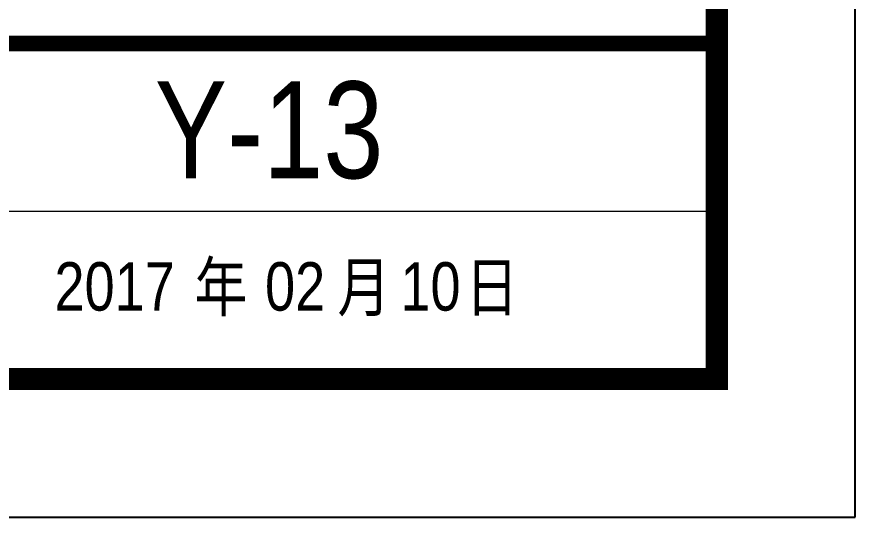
# Model space of a CAD drawing. Extents: x -517763 to -431309, y -403428 to -381056.
# Drawn here: x -432218 to -431309, y -394518 to -393975 of the extents above; entities that cross this region are included whole.
import ezdxf
from ezdxf.enums import TextEntityAlignment as Align

# ---------------------------------------------------------------- set-up
doc = ezdxf.new("R2010")
doc.units = 0
doc.header["$LTSCALE"] = 30
doc.header["$MEASUREMENT"] = 0
for name, color, linetype in [('MyLine', 199, 'Continuous'), ('图框2', 1, 'Continuous'), ('图框名称', 4, 'Continuous')]:
    doc.layers.add(name, color=color, linetype=linetype)
doc.layers.add('图框线', color=7, linetype='Continuous', lineweight=13)
doc.styles.add('图签-样式 1', font='arial.ttf', dxfattribs={"width": 0.8})

msp = doc.modelspace()

# ---------------------------------------------------------------- linework, layer by layer
at = {"layer": 'MyLine', "color": 0}
for p, q in [((-431458.97, -394368.41), (-431458.97, -385758.41)), ((-431458.97, -394368.41), (-431458.97, -385758.41)), ((-443608.97, -394368.41), (-431458.97, -394368.41)), ((-433859.76, -394368.41), (-431458.97, -394368.41))]:
    msp.add_line(p, q, dxfattribs=at)
at = {"layer": '图框2', "color": 1}
msp.add_lwpolyline([(-443908.98, -385608.41), (-443908.98, -394518.41), (-431308.98, -394518.41), (-431308.98, -385608.41)], close=True, dxfattribs=at)
at = {"layer": '图框线'}
msp.add_line((-433859.76, -394186.33), (-431458.97, -394186.33), dxfattribs=at)
for points, const_width in [([(-443608.97, -385758.41), (-431458.97, -385758.41), (-431458.97, -394368.41), (-443608.97, -394368.41)], 24), ([(-433859.76, -385758.41), (-431458.97, -385758.41), (-431458.97, -394368.41), (-433859.76, -394368.41)], 16.97)]:
    msp.add_lwpolyline(points, close=True, dxfattribs=dict(at, const_width=const_width))
at = {"layer": '图框线', "const_width": 16.97}
msp.add_lwpolyline([(-433859.76, -394004.25), (-431458.98, -394004.25)], dxfattribs=at)

# ---------------------------------------------------------------- texts
at = {"layer": '图框名称', "color": 2, "linetype": 'Continuous', "style": '图签-样式 1', "width": 0.8}
msp.add_text('Y-13', height=105, rotation=0.00002, dxfattribs=at).set_placement((-431944.42, -394150.52), align=Align.CENTER)
at = {"layer": '图框名称', "color": 2, "style": '图签-样式 1', "width": 0.8}
msp.add_text('2017      02     10', height=52.5, rotation=0.0001, dxfattribs=at).set_placement((-432177.22, -394294.16))
at = {"layer": '图框名称', "color": 0, "style": '图签-样式 1', "width": 0.8}
msp.add_text('年      月     日', height=52.5, rotation=0.0001, dxfattribs=at).set_placement((-431674.26, -394294.77), align=Align.RIGHT)

doc.saveas('drawing.dxf')
